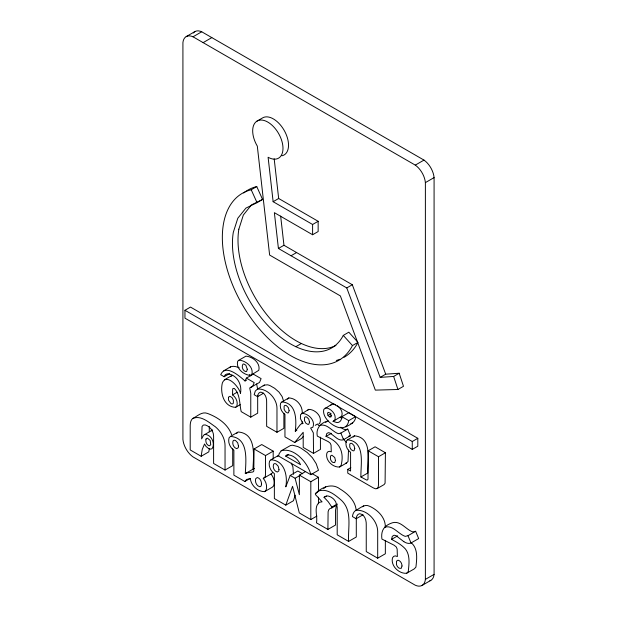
<?xml version="1.0" encoding="UTF-8"?>
<svg xmlns="http://www.w3.org/2000/svg" width="617" height="617" viewBox="0 0 617 617"><rect width="100%" height="100%" fill="white"/><g stroke="black" fill="none" stroke-linecap="round" stroke-linejoin="round"><path stroke-width="0.93" d="M328.36 420.925C320.902 422.444 315.58 428.445 317.323 436.119L328.283 441.649L330.242 443.207L331.067 445.081L331.283 451.906L329.447 451.297L327.912 451.752L326.871 453.094C325.051 460.259 332.74 467.601 339.628 467.007L341.108 465.419C344.648 451.336 339.034 441.633 326.038 436.396L326.678 433.682L328.29 432.656L330.049 433.026L337.113 438.463A12.672 7.319 60 0 0 343.584 439.666L350.495 435.679L347.764 429.1L345.281 429.702L342.952 428.854L340.823 427.211M403.842 541.657A14.037 8.106 60 0 0 411.015 542.991L418.665 538.572L415.642 531.283L412.889 531.947C405.932 529.671 400.603 520.386 392.443 522.776C384.029 525.491 380.735 530.651 381.915 539.057L394.062 545.189L396.23 546.917L397.147 548.983L397.379 556.549L395.35 555.871L393.646 556.38L392.489 557.868C390.476 565.804 398.998 573.941 406.626 573.286L408.269 571.527C409.04 564.115 410.32 555.385 405.469 549.045C401.652 544.796 396.546 542.034 391.571 539.366L392.281 536.358L394.062 535.224L396.021 535.633L403.842 541.657M231.645 434.7C227.897 424.064 217.678 417.239 207.543 413.444C201.859 411.215 197.301 416.336 192.597 418.55C190.653 420.37 190.275 423.108 190.198 425.637L190.198 449.94L201.157 456.272L202.229 449.492L204.535 443.978L206.093 446.523L208.392 448.397L210.497 449.153L212.063 448.706C215.572 443.561 211.315 434.407 204.867 434.445L203.571 435.24L201.636 438.88L202.052 426.463L203.294 425.082L205.206 424.928C210.035 426.332 213.528 431.067 213.605 436.072L213.605 463.46L225.043 470.061L232.702 465.642L232.702 448.814M209.348 448.459L208.816 451.852L201.157 456.272M325.074 408.13L327.025 408.03C331.892 409.48 336.674 414.871 334.784 420.146L333.095 421.38L336.782 422.522L338.255 422.414A12.587 7.265 60 0 0 341.864 416.683L348.775 412.696L355.623 416.645L348.721 420.632C346.137 437.561 320.562 420.794 323.871 409.295L331.985 404.143L333.288 404.073M355.623 416.645C355.7 422.375 350.04 424.681 345.767 426.933M283.689 401.513L282.131 396.6L279.061 392.165L274.681 388.309L269.722 385.455L267.701 384.823L264.408 385.054L257.497 389.042L255.284 391.078L254.181 394.726L257.551 396.669L258.076 394.371L259.209 392.782L260.76 392.119C265.31 392.852 266.783 398.05 266.644 402.045L266.644 426.324L276.971 432.286L283.882 428.298L283.882 413.436M385.347 527.003C385.448 517.493 377.812 509.981 369.66 506.295C364.701 503.588 360.251 508.107 356.117 510.267C353.711 511.4 352.754 514.1 352.438 516.568L356.179 518.727L356.757 516.174L358.014 514.408L359.734 513.683C364.77 514.493 366.405 520.254 366.251 524.681L366.251 551.583L377.689 558.192L385.347 553.773L385.347 540.384M250.463 387.491L259.526 382.447L261.099 378.63L253.294 374.126L246.384 378.113L245.042 380.982C240.152 376.678 225.467 363.382 220.709 374.72L224.187 376.725L229.555 373.624M238.841 229.177L243.345 215.048L251.443 204.913L262.58 199.461L256.757 186.565A96.468 55.692 60 0 0 243.684 192.982M336.404 505.354L335.548 510.228L335.548 525.021L327.897 529.44L316.452 522.83C318.002 516.452 313.166 506.742 319.606 502.207L322.082 501.852L315.387 494.495L315.387 493.6C321.75 487.052 332.015 482.733 340.114 489.042C347.826 493.723 355.5 500.958 356.186 510.475M295.15 495.189L293.461 500.719L285.802 505.138L274.364 498.536L274.364 473.617C270.508 470.948 268.194 465.789 269.56 461.177L270.986 459.788L278.637 455.361L277.689 456.295M302.762 473.848L297.841 471.002L290.191 475.422L285.802 486.859C287.877 475.869 284.553 460.39 270.986 459.788M230.496 436.412C249.129 437.823 245.813 460.86 245.311 473.617L252.97 469.198C253.471 456.441 256.788 433.404 238.154 431.993L230.496 436.412L229.077 437.808C227.712 442.412 230.025 447.572 233.874 450.24L233.874 475.159L244.841 481.491L246.677 479.401L250.355 478.715C251.104 485.602 257.736 491.641 264.608 491.649L272.259 487.229L273.794 485.702C275.043 481.607 273.686 477.172 270.932 474.018L263.274 478.437C266.035 481.592 267.392 486.026 266.143 490.122L264.608 491.649M224.187 376.725L225.29 374.727L227.203 373.871C236.812 374.249 242.381 384.607 240.445 393.407C239.519 387.453 226.532 372.568 222.351 382.98C219.991 392.767 223.647 406.896 235.578 407.336L240.183 404.683M377.172 488.579L378.175 487.206L378.514 484.669L378.514 456.742L368.187 450.78L368.002 479.216L367.439 479.98L366.475 480.003L360.914 476.98C360.49 464.902 365.966 441.487 347.541 439.821L346.253 441.078C345.026 445.235 347.109 449.893 350.587 452.3L350.587 471.026L347.757 469.383L347.757 473.154L373.162 487.823L375.506 488.787L377.172 488.579L384.082 484.592L385.085 483.219L385.417 452.755L375.097 446.793L368.187 450.78M303.379 436.312L301.543 438.494L294.633 442.489L284.954 436.898L284.954 414.408C281.475 412.002 279.385 407.343 280.619 403.186L281.907 401.929C296.63 402.808 296.6 420.378 295.281 431.183L300.356 424.596L301.466 423.756L303.086 423.578L300.379 418.588L300.595 414.555L308.685 409.379C315.164 409.287 322.691 416.622 319.745 423.285L318.827 423.91M285.694 456.125L286.596 455.038C292.682 454.143 298.188 459.511 300.572 464.717L285.694 456.125L288.756 454.359M294.633 442.489L303.194 432.293L303.194 447.425L313.521 453.387L320.424 449.4L320.424 437.152M339.628 467.007L346.538 463.02L348.019 461.431L348.512 450.048M281.182 450.78L279.085 453.857L278.637 456.094L310.821 474.674L318.48 470.254L316.182 463.668L312.372 457.729L307.274 452.546L301.111 448.243L297.872 446.585L292.566 445.219L290.507 445.513L281.182 450.78C294.101 446.963 308.114 462.997 310.821 474.674M307.505 410.567L308.685 409.379M235.578 407.336L236.859 406.055C238.123 401.891 236.01 397.302 232.524 394.888L232.671 389.119L233.087 388.417L234.344 388.463C240.237 394.386 239.419 404.019 241.193 411.632L250.764 417.161L257.675 413.174L257.675 395.913M236.727 433.389L237.676 432.455M287.53 399.199L288.81 397.934C296.445 398.166 303.001 405.924 302.183 413.56M353.163 437.091L354.451 435.833C372.876 437.499 367.4 460.914 367.825 472.992L360.914 476.98M330.781 405.307L331.985 404.143M325.691 422.514L326.825 421.426M323.717 488.571L325.745 486.759M239.018 360.143L237.676 361.253C235.717 368.604 243.869 374.997 250.517 375.437L258.77 370.339C260.736 362.989 252.577 356.587 245.928 356.156L239.018 360.143C245.666 360.583 253.826 366.976 251.867 374.326L250.517 375.437M263.274 478.437L264.963 477.088L265.526 474.943L265.526 455.57L254.088 448.968L253.788 471.095L252.901 471.974L246.769 472.877L245.311 473.617M270.932 474.018L272.621 472.668M327.897 529.44L328.105 511.755L328.753 509.773L329.964 508.547L331.861 507.907L331.861 507.081L328.221 501.76L324.041 497.294L327.064 495.906A13.158 7.597 60 0 1 333.751 499.184L335.625 501.621L337.198 507.151L337.198 534.808L348.636 541.418L356.294 536.998L356.294 517.979M230.403 376.501L232.671 375.406M333.095 421.38L341.695 416.159C343.268 412.225 340.53 407.945 337.345 405.731M229.269 367.686C232.139 365.295 236.18 366.49 239.234 367.84M263.158 385.872L264.408 385.054M362.387 506.758L363.768 505.847M211.222 430.82L212.518 430.026L204.867 434.445M186.18 36.627L194.879 31.598M434.083 574.365L425.383 579.386A16.073 9.278 60 0 1 415.28 585.224L193.021 456.904A16.073 9.278 60 0 1 182.917 439.397L182.917 42.635A16.073 9.278 60 0 1 193.021 36.796L201.72 31.776L423.979 160.096A16.073 9.278 60 0 1 434.083 177.603L434.083 574.365A16.073 9.278 60 0 1 429.856 580.813M203.124 42.635L211.824 37.606M256.934 121.156L262.472 117.963A21.433 12.379 60 0 1 284.923 131.745A21.433 12.379 60 0 1 282.008 155.777M256.757 186.565L251.212 189.766L257.042 202.661L245.898 208.114L237.8 218.248L233.295 232.378A82.154 47.432 60 0 0 273.285 330.928A82.154 47.432 60 0 0 343.291 335.386L348.829 332.193L357.39 341.702M257.042 202.661L262.58 199.461M273.13 201.697L278.668 198.497L318.148 221.287L318.148 231.545L312.603 234.745L274.364 212.664L278.414 248.466L346.769 287.931L380.172 377.38L393.638 376.447L399.176 373.246L403.487 386.288L397.942 389.489L375.337 390.121L340.36 295.905L269.629 255.06L257.312 146.129A21.433 12.379 60 0 1 260.027 120.099A21.433 12.379 60 0 1 282.401 143.19A21.433 12.379 60 0 1 268.102 157.266L273.13 201.697L312.603 224.488L318.148 221.287M193.021 36.796L415.28 165.117L423.979 160.096M278.414 248.466L283.959 245.265L352.307 284.73L385.71 374.18L399.176 373.246M184.953 310.282L190.491 307.081L417.809 438.317L417.809 446.199L412.264 449.4L184.953 318.164L184.953 310.282L412.264 441.517L417.809 438.317M291.047 255.754L296.584 252.561M425.383 579.386L425.383 182.624L434.083 177.603M346.769 287.931L352.307 284.73M223.716 370.794L230.627 366.799M224.503 379.756L231.414 375.768M295.836 346.692L301.374 343.499A82.154 47.432 60 0 0 335.926 345.451M245.042 380.982L246.576 380.103M232.524 394.888L237.136 392.227M257.551 396.669L263.698 393.129M251.196 189.805A96.445 55.684 60 0 0 246.916 312.187A96.445 55.684 60 0 0 352.461 345.574L357.999 342.381A96.445 55.684 60 0 1 343.978 357.343M281.907 401.929L288.81 397.934M254.088 448.968L261.739 444.548L273.184 451.15L273.184 458.531M380.172 377.38L385.71 374.18M295.281 431.183L296.816 430.296M328.043 415.434L329.409 416.776L330.828 417.038L331.329 415.789L330.218 413.128L328.043 412.318L327.534 413.598L328.043 415.434L331.113 413.66M329.409 416.776L331.707 415.449M315.233 425.337L317.539 424.002L318.804 425.622M265.526 455.57L273.184 451.15M244.841 481.491L250.201 478.399M326.038 436.396L331.414 433.296M319.915 425.414C327.28 423.254 332.085 431.638 338.371 433.689L340.854 433.088L347.764 429.1M347.541 439.821L354.451 435.833M290.191 475.422L295.111 478.268L299.376 494.695L299.376 475.113L305.5 471.581M295.111 478.268L300.464 475.167M299.376 475.113L310.814 481.715L318.472 477.296L318.472 491.494M347.757 469.383L350.826 467.609M378.514 456.742L385.417 452.755M315.387 493.6L317.686 492.273M324.041 497.294L326.339 495.968M331.861 507.081L337.221 503.989M285.802 505.138L292.558 486.312L299.314 512.943L310.814 519.576L316.937 516.043M331.861 507.907L337.221 504.814M356.179 518.727L363.066 514.748M391.571 539.366L397.695 535.834M384.784 527.196C392.952 524.805 398.273 534.091 405.238 536.366L407.991 535.703L415.642 531.283M406.626 573.286L414.285 568.866L415.927 567.1C416.807 559.01 418.226 548.698 411.261 542.744M422.121 585.402L430.82 580.373M192.597 418.55C200.71 414.755 209.032 422.514 215.395 426.817C220.909 431.538 225.035 438.332 225.043 445.759L225.043 470.061M252.97 469.198L254.42 468.457M350.811 423.725L352.677 422.946M318.094 491.178C326.478 487.916 334.615 494.479 340.638 499.623C352.901 510.051 347.726 527.558 348.636 541.418M257.497 389.042C267.308 388.27 276.856 398.412 276.971 408.13L276.971 432.286M356.117 510.267C366.976 509.418 377.565 520.655 377.689 531.422L377.689 558.192M345.404 463.274L346.538 463.02M301.775 413.367C308.253 413.274 315.781 420.617 312.834 427.272L310.629 427.997L313.336 432.879L313.521 453.387M340.006 417.393L341.972 418.187M333.936 404.042L335.702 404.783M341.872 416.683L348.721 420.632M246.384 378.113L254.189 382.617L252.615 386.435L249.7 387.939L250.764 393.183L250.764 417.161M311.932 473.524L318.472 477.296M249.384 374.666L250.672 375.83M343.245 438.88L346.322 442.42M343.291 335.393L352.461 345.574M291.263 463.136L292.905 466.799L293.461 474.288M407.991 535.703L411.015 542.991M340.854 433.088L343.584 439.666M393.638 376.447L397.942 389.489M256.61 383.944L257.675 389.196M274.179 158.793L278.668 198.497M280.65 216.066L283.959 245.265M412.264 441.517L412.264 449.4M318.472 497.179L318.472 503.804M312.603 224.488L312.603 234.745M310.814 481.715L310.814 519.576M302.183 421.735L302.183 423.555M209.286 426.509L209.286 431.807M193.283 33.002A16.073 9.278 60 0 1 201.72 31.776M415.28 165.117A16.073 9.278 60 0 1 425.383 182.624M339.828 359.302A96.445 55.684 60 0 1 336.319 360.451M301.374 343.507A82.169 47.44 60 0 1 238.848 229.185M350.495 435.679A12.672 7.319 60 0 1 348.844 436.049M247.286 369.244L246.638 371.403L245.851 371.642C242.813 370.925 241.316 366.783 242.897 364.207L243.684 363.945L245.851 365.195L247.286 369.244M261.492 483.913L261.292 485.594L260.667 486.52L259.703 486.728C256.363 485.864 254.906 481.862 255.662 478.738L257.281 477.512C260.089 478.167 261.5 481.237 261.492 483.913M335.455 460.429L334.73 462.58L332.887 462.411A3.525 2.036 60 0 1 330.45 459.017L330.45 456.079L331.853 455.169L334.73 457.482L335.455 460.429M402.006 565.997L401.204 568.373L399.16 568.188A3.903 2.252 60 0 1 396.461 564.432L396.461 561.169L398.019 560.167C400.564 560.799 402.006 563.506 402.006 565.997M228.537 397.232L228.537 400.178L230.92 403.541A3.525 2.036 60 0 0 233.357 402.963L233.357 400.017L231.953 397.495L229.902 396.307L228.537 397.232M238.501 446.13L238.301 447.641L236.789 448.667C233.72 447.865 232.208 444.217 232.956 441.294A3.903 2.252 60 0 1 235.655 440.654L237.699 442.829L238.501 446.13M278.984 469.506L278.784 471.018L277.272 472.044C274.21 471.234 272.699 467.593 273.447 464.67A3.903 2.252 60 0 1 276.138 464.03L278.19 466.205L278.984 469.506M289.126 410.698L288.401 412.812L287.584 412.989L285.532 411.801L284.121 409.279L284.121 406.333A3.525 2.036 60 0 1 286.558 405.755L288.401 407.721L289.126 410.698M309.503 422.159L308.785 424.272L307.96 424.442L305.909 423.262L304.505 420.732L304.505 417.794A3.525 2.036 60 0 1 306.934 417.215L308.785 419.174L309.503 422.159M354.76 448.59L354.042 450.711L353.217 450.88L351.166 449.7L349.762 447.171L349.762 444.232A3.525 2.036 60 0 1 352.191 443.654L354.042 445.613L354.76 448.59M205.97 439.096C205.361 441.687 206.548 445.112 209.325 445.821L210.744 444.795L210.166 440.422L207.343 438.093L205.97 439.096"/></g></svg>
